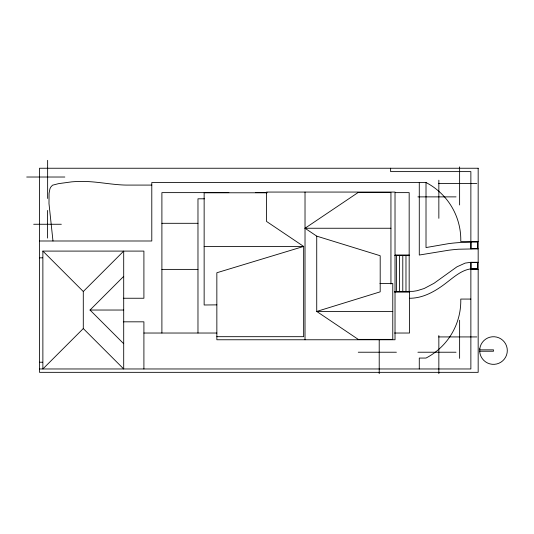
<?xml version="1.0" encoding="UTF-8"?>
<svg xmlns="http://www.w3.org/2000/svg" width="534" height="534" viewBox="0 0 534 534"><rect width="100%" height="100%" fill="white"/><g stroke="black" fill="none" stroke-linecap="round" stroke-linejoin="round"><path stroke-width="0.8" d="M83.291 291.511L123.701 251.093L123.701 368.967L83.291 328.557L83.291 291.511L42.874 251.093L143.906 251.093L143.906 298.246L123.301 298.246M123.701 343.709L90.026 310.034L123.701 276.352M83.291 328.557L42.874 368.967L42.874 251.093M316.729 236.135L316.729 311.442L380.195 291.838L380.195 255.733L316.729 236.135L305.021 228.252L358.227 192.44L390.941 192.44L390.941 284.061M477.603 262.287L477.603 269.023C465.461 266.786 455.876 275.491 447.038 282.279C436.258 290.73 423.662 298.306 409.525 298.272M394.659 291.551L413.162 291.337L416.994 290.73L424.183 288.507L434.009 283.3L456.89 266.86L465.174 263.102L471.008 262.287L471.008 269.043M478.17 248.817L458.606 249.224A155.407 155.407 0 0 0 448.413 250.266L419.277 255.038L419.277 182.521M26.7 177.021L64.834 177.021M478.17 241.515L460.769 241.515A64.574 64.574 0 0 0 426.012 182.521L151.79 182.521L151.79 240.994L39.509 240.994M438.674 183.549L476.809 183.549M151.79 185.084L126.031 185.084C111.673 184.811 97.562 181.527 83.197 181.44A119.589 119.589 0 0 0 71.649 181.86L58.513 183.656L52.486 185.211L50.603 187.307L49.916 188.896L49.061 193.328L48.995 203.654L52.979 240.994M228.846 192.627L161.895 192.627L161.895 333.029M255.345 192.627L266.826 192.627M395.267 192.627L409.171 192.627L409.171 291.551M267.12 192.781L204.142 192.781L204.142 304.994L216.857 304.867M417.908 196.879L456.043 196.879M204.422 198.802L197.974 198.802L197.974 333.029M161.895 223.305L197.974 223.305M33.689 224.26L61.337 224.26M305.021 228.252L390.941 228.252M471.008 242.216L458.606 242.63A155.407 155.407 0 0 0 448.413 243.671L426.012 247.562L426.012 182.521M204.142 246.434L303.659 246.434L303.659 336.687L216.844 336.687M471.008 248.677L477.463 248.677L477.463 242.216M395.28 254.992L409.171 254.992M394.659 255.552L409.171 255.552M39.509 257.829L42.613 257.829M478.17 262.287L470.868 262.287L470.868 269.023M471.008 262.428L477.463 262.428L477.463 268.882L471.008 268.882M161.895 269.39L197.974 269.39M478.17 269.583L470.868 269.583L470.868 368.967L39.509 368.967M379.928 283.501L392.777 283.501L392.777 339.384L358.241 339.384L316.729 311.442L392.777 311.442M394.526 292.111L409.525 292.111M470.868 299.067L460.769 299.067A64.574 64.574 0 0 1 426.012 358.06L419.277 358.06L419.277 368.967M90.026 310.034L123.701 310.034M123.301 321.822L143.906 321.822L143.906 368.967M143.906 333.029L216.877 333.029M394.526 333.029L409.525 333.029L409.525 291.531M438.674 336.927L476.809 336.927M479.719 349.85L493.489 349.85L493.489 351.232L479.719 351.232M358.267 352.226L396.402 352.226M417.908 352.226L456.043 352.226M39.509 362.232L42.613 362.232M477.603 248.817L477.603 242.076L470.868 242.076L470.868 248.817M471.008 242.076L471.008 248.817M470.868 241.515L470.868 171.614L390.634 171.614L390.634 168.243M459.62 166.862L459.62 204.996M459.62 320.24L459.62 358.374M438.848 180.192L438.848 218.326M438.848 335.532L438.848 373.666M405.98 255.552L405.98 291.551M402.783 255.552L402.783 291.551M399.592 255.552L399.592 291.551M396.402 255.552L396.402 291.551M379.213 339.504L379.213 373.666M305.021 192.066L305.021 339.764M47.639 160.333L47.639 198.468M47.513 210.436L47.513 238.084M479.792 348.735L479.792 352.347A13.811 13.811 0 0 0 500.912 362.192A13.811 13.811 0 0 0 500.912 338.89A13.811 13.811 0 0 0 479.792 348.735M303.659 246.434L216.844 272.754L216.857 339.764L395.02 339.764L395.02 192.066L266.533 192.066L266.533 221.443L303.659 246.434M478.17 168.243L39.509 168.243L39.509 372.338L478.17 372.338L478.17 168.243"/></g></svg>
